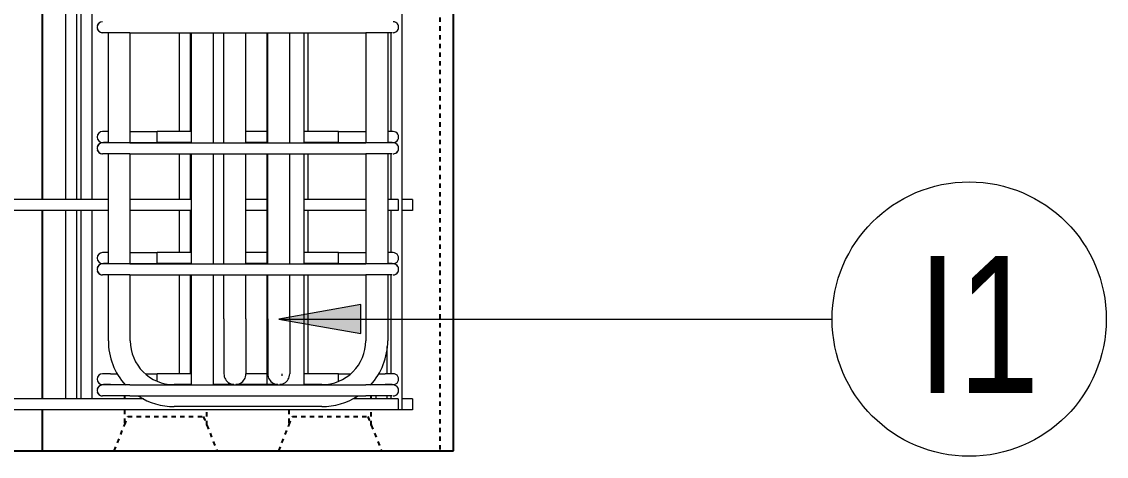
# Model space of a CAD drawing. Header units: millimetres. Extents: x -14581 to 6741, y -2784 to 21137.
# Drawn here: x -12029 to -11238, y -1399 to -1082 of the extents above; entities that cross this region are included whole.
import ezdxf

# ---------------------------------------------------------------- set-up
doc = ezdxf.new("R2010")
doc.units = ezdxf.units.MM
doc.linetypes.add('Dash', pattern=[6.36, 3.18, -3.18])
for name, color, linetype, lineweight in [('A-WALL', 113, 'Continuous', 25), ('A-WALL-HDLN', 110, 'Dash', 25), ('S-RBAR', 171, 'Continuous', 18), ('S-RBAR-IDEN', 171, 'Continuous', 9)]:
    doc.layers.add(name, color=color, linetype=linetype, lineweight=lineweight)
doc.styles.add('Nirmala UI Semilight', font='NirmalaS.ttf', dxfattribs={"width": 0.8, "height": 99.99999999999993})

# ---------------------------------------------------------------- blocks, each defined once
blk = doc.blocks.new('M_Rebar Tag_rfa Dimension - ARROW-793927-Elevation Front Copy 1')
at = {"layer": 'S-RBAR-IDEN'}
blk.add_circle((-11332.77299136475, 4171.670403116531), 100.0000000000018, dxfattribs=at)

msp = doc.modelspace()

# ---------------------------------------------------------------- hatches: boundary and pattern name
at = {"layer": 'S-RBAR-IDEN'}
msp.add_hatch(color=256, dxfattribs=at).paths.add_polyline_path([(-11841.30383016153, -1298.977681870879), (-11781.30383016153, -1309.557300713387), (-11781.30383016153, -1288.398063028371)])

# ---------------------------------------------------------------- linework, layer by layer
at = {"layer": 'A-WALL'}
for p, q in [((-11713.80383016152, -1395.000000000119), (-11713.80383016152, 3039.999999999594)), ((-12013.80383016152, -1074.533333333472), (-12013.80383016152, -1211.766666666795)), ((-12013.80383016152, -1219.766666666794), (-12013.80383016152, -1357.000000000119)), ((-12013.80383016152, -1365.000000000118), (-12013.80383016152, -1395.000000000119)), ((-12893.80383016152, -1395.000000000119), (-11713.80383016152, -1395.000000000119))]:
    msp.add_line(p, q, dxfattribs=at)
at = {"layer": 'A-WALL-HDLN'}
for p, q in [((-11723.76681075738, -475.04960937505), (-11723.76681075738, -1395.000000000119)), ((-11953.8038301615, -1355.000000000119), (-11953.8038301615, -1357.00000000012)), ((-11773.80383016151, -1357.00000000012), (-11773.80383016151, -1355.000000000121)), ((-11953.8038301615, -1365.000000000118), (-11953.8038301615, -1376.25000000004)), ((-11893.80383016151, -1376.250000000125), (-11893.80383016151, -1365.000000000118)), ((-11833.80383016151, -1365.000000000118), (-11833.80383016151, -1376.250000000045)), ((-11773.80383016151, -1376.250000000118), (-11773.80383016151, -1365.000000000118)), ((-11961.30383016152, -1395.000000000082), (-11953.82221140858, -1376.295953117727)), ((-11951.30383016152, -1370.000000000082), (-11896.30383016152, -1370.000000000082)), ((-11893.78544891448, -1376.295953117703), (-11886.30383016152, -1395.000000000082)), ((-11841.30383016153, -1395.000000000082), (-11833.82221140857, -1376.295953117676)), ((-11831.30383016152, -1370.000000000082), (-11776.30383016152, -1370.000000000082)), ((-11773.78544891446, -1376.295953117754), (-11766.30383016153, -1395.000000000082))]:
    msp.add_line(p, q, dxfattribs=at)
at = {"layer": 'A-WALL-HDLN', "flags": 128}
for points in [[(-11953.7882737826, -1376.210690456707), (-11953.6454999316, -1375.854174425289), (-11953.17218047269, -1374.670875777992), (-11952.38886783667, -1372.712594187938), (-11951.30383016152, -1370.000000000084)], [(-11896.30383016152, -1370.00000000008), (-11895.21879248637, -1372.712594187973), (-11894.43547985033, -1374.670875778055), (-11893.96216039141, -1375.854174425369), (-11893.81938654041, -1376.210690456794)], [(-11833.7882737826, -1376.210690456713), (-11833.64549993161, -1375.854174425294), (-11833.17218047269, -1374.670875777995), (-11832.38886783667, -1372.712594187938), (-11831.30383016152, -1370.00000000008)], [(-11776.30383016152, -1370.00000000008), (-11775.21879248637, -1372.71259418797), (-11774.43547985034, -1374.670875778051), (-11773.96216039141, -1375.854174425364), (-11773.81938654041, -1376.210690456788)]]:
    msp.add_lwpolyline(points, dxfattribs=at)
at = {"layer": 'S-RBAR'}
for p, q in [((-11751.30383016152, -1365.000000000119), (-11751.30383016152, 752.79375515776)), ((-11996.52678100246, -1211.766666666795), (-11996.52678100246, -1074.533333333472)), ((-11988.52678100246, -1211.766666666795), (-11988.52678100246, -1074.533333333472)), ((-11985.30383016154, -1211.766666666795), (-11985.30383016154, -1074.533333333472)), ((-11977.30383016154, -1211.766666666795), (-11977.30383016154, -1074.533333333472)), ((-11949.80383016154, -1090.250000000118), (-11969.80383016154, -1090.250000000118)), ((-11965.58981379656, -1170.500000000118), (-11965.58981379656, -1090.250000000118)), ((-11949.80383016154, -1090.250000000118), (-11777.80383016154, -1090.250000000119)), ((-11949.58981379656, -1170.500000000118), (-11949.58981379656, -1090.250000000118)), ((-11913.63716349486, -1162.310745903912), (-11913.63716349486, -1090.250000000118)), ((-11905.63716349486, -1162.310745903912), (-11905.63716349486, -1090.250000000118)), ((-11904.90967598977, -1170.500000000118), (-11904.90967598977, -1090.250000000118)), ((-11888.90967598976, -1170.500000000118), (-11888.90967598976, -1090.250000000118)), ((-11881.26946179105, -1170.500000000119), (-11881.26946179105, -1090.250000000119)), ((-11865.26946179105, -1170.500000000119), (-11865.26946179105, -1090.250000000119)), ((-11849.83790773978, -1170.500000000118), (-11849.83790773977, -1090.250000000118)), ((-11849.30383016153, -1170.500000000119), (-11849.30383016153, -1090.250000000119)), ((-11833.30383016153, -1170.500000000119), (-11833.30383016153, -1090.250000000119)), ((-11822.69798433327, -1170.500000000118), (-11822.69798433327, -1090.250000000118)), ((-11819.73945073628, -1162.310745903914), (-11819.73945073628, -1090.250000000118)), ((-11763.66169453781, -1090.250000000119), (-11777.80383016154, -1090.250000000119)), ((-11777.76309758667, -1090.250000000118), (-11777.76309758667, -1170.500000000118)), ((-11758.48531363576, -1090.250000000119), (-11763.66169453781, -1090.250000000119)), ((-11761.76309758667, -1090.25000000012), (-11761.76309758667, -1170.500000000118)), ((-11759.30383016152, -1162.310745903914), (-11759.30383016152, -1090.25000000012)), ((-11757.80383016154, -1090.250000000119), (-11757.88725773838, -1090.250000000119)), ((-11965.88744054999, -1162.310745903912), (-11969.80383016153, -1162.310745903912)), ((-11949.58981379656, -1162.310745903912), (-11930.00484028831, -1162.310745903912)), ((-11904.90967598977, -1162.310745903912), (-11930.00484028831, -1162.310745903912)), ((-11930.00484028831, -1170.310745903912), (-11930.00484028831, -1162.310745903912)), ((-11849.83790773977, -1162.310745903913), (-11865.26946179105, -1162.310745903913)), ((-11797.60282003476, -1162.310745903913), (-11822.69798433327, -1162.310745903913)), ((-11797.60282003476, -1162.310745903913), (-11777.76309758667, -1162.310745903913)), ((-11797.60282003476, -1170.310745903913), (-11797.60282003476, -1162.310745903913)), ((-11757.80383016154, -1162.310745903913), (-11761.45021961143, -1162.310745903913)), ((-11949.80383016154, -1170.500000000118), (-11969.80383016154, -1170.500000000118)), ((-11966.09161404485, -1170.310745903912), (-11969.12234668731, -1170.310745903912)), ((-11949.80383016154, -1170.500000000118), (-11777.80383016154, -1170.500000000119)), ((-11949.58981379656, -1170.310745903912), (-11930.00484028831, -1170.310745903912)), ((-11904.90967598977, -1170.310745903912), (-11930.00484028831, -1170.310745903912)), ((-11849.83790773977, -1170.310745903913), (-11865.26946179105, -1170.310745903913)), ((-11797.60282003476, -1170.310745903913), (-11822.69798433327, -1170.310745903913)), ((-11797.60282003476, -1170.310745903913), (-11777.76309758667, -1170.310745903913)), ((-11764.88602913014, -1170.500000000119), (-11777.80383016154, -1170.500000000119)), ((-11762.43031026451, -1170.500000000119), (-11765.01106322175, -1170.500000000119)), ((-11757.80383016154, -1170.500000000119), (-11762.53522130174, -1170.500000000119)), ((-11758.48531363576, -1170.310745903914), (-11761.22241059233, -1170.310745903914)), ((-11949.80383016154, -1178.500000000118), (-11969.80383016154, -1178.500000000118)), ((-11965.58981379656, -1258.750000000118), (-11965.58981379656, -1178.500000000118)), ((-11949.80383016154, -1178.500000000118), (-11777.80383016154, -1178.500000000119)), ((-11949.58981379656, -1258.750000000118), (-11949.58981379656, -1178.500000000118)), ((-11913.63716349486, -1211.766666666795), (-11913.63716349486, -1178.500000000118)), ((-11905.63716349486, -1211.766666666795), (-11905.63716349486, -1178.500000000118)), ((-11904.90967598977, -1258.750000000117), (-11904.90967598977, -1178.500000000118)), ((-11888.90967598976, -1258.750000000117), (-11888.90967598976, -1178.500000000118)), ((-11881.26946179105, -1258.750000000119), (-11881.26946179105, -1178.500000000119)), ((-11865.26946179105, -1258.750000000119), (-11865.26946179105, -1178.500000000119)), ((-11849.83790773978, -1258.750000000119), (-11849.83790773978, -1178.500000000119)), ((-11849.30383016153, -1258.750000000121), (-11849.30383016153, -1178.500000000121)), ((-11833.30383016153, -1258.750000000121), (-11833.30383016153, -1178.500000000121)), ((-11822.69798433327, -1258.750000000117), (-11822.69798433327, -1178.500000000119)), ((-11819.73945073628, -1211.766666666794), (-11819.73945073628, -1178.500000000119)), ((-11763.66169453781, -1178.500000000119), (-11777.80383016154, -1178.500000000119)), ((-11777.76309758667, -1178.500000000119), (-11777.76309758667, -1258.750000000119)), ((-11758.48531363576, -1178.500000000119), (-11763.66169453781, -1178.500000000119)), ((-11761.76309758667, -1178.500000000119), (-11761.76309758667, -1258.750000000119)), ((-11759.30383016152, -1211.766666666795), (-11759.30383016152, -1178.50000000012)), ((-11757.80383016154, -1178.500000000119), (-11757.88725773838, -1178.500000000119)), ((-11965.58981379656, -1211.766666666795), (-12823.80383016152, -1211.766666666795)), ((-11904.90967598977, -1211.766666666795), (-11949.58981379656, -1211.766666666795)), ((-11849.83790773978, -1211.766666666795), (-11865.26946179105, -1211.766666666795)), ((-11777.76309758667, -1211.766666666795), (-11822.69798433327, -1211.766666666795)), ((-11754.23857172628, -1211.766666666795), (-11761.76309758667, -1211.766666666795)), ((-11754.23857172628, -1211.766666666795), (-11754.23857172628, -1219.766666666795)), ((-11743.80383016152, -1211.766666666795), (-11751.30383016152, -1211.766666666795)), ((-11743.80383016152, -1211.766666666795), (-11743.80383016152, -1219.766666666795)), ((-11965.58981379656, -1219.766666666795), (-12823.80383016152, -1219.766666666795)), ((-11996.52678100246, -1357.000000000119), (-11996.52678100246, -1219.766666666795)), ((-11988.52678100246, -1357.000000000119), (-11988.52678100246, -1219.766666666795)), ((-11985.30383016154, -1357.000000000119), (-11985.30383016154, -1219.766666666795)), ((-11977.30383016154, -1357.000000000119), (-11977.30383016154, -1219.766666666795)), ((-11904.90967598977, -1219.766666666795), (-11949.58981379656, -1219.766666666795)), ((-11913.63716349486, -1250.542624706775), (-11913.63716349486, -1219.766666666795)), ((-11905.63716349486, -1250.542624706775), (-11905.63716349486, -1219.766666666795)), ((-11849.83790773978, -1219.766666666795), (-11865.26946179105, -1219.766666666795)), ((-11777.76309758667, -1219.766666666795), (-11822.69798433327, -1219.766666666795)), ((-11819.73945073628, -1250.542624706776), (-11819.73945073628, -1219.766666666794)), ((-11754.23857172628, -1219.766666666795), (-11761.76309758667, -1219.766666666795)), ((-11759.30383016152, -1250.542624706777), (-11759.30383016152, -1219.766666666795)), ((-11743.80383016152, -1219.766666666795), (-11751.30383016152, -1219.766666666795)), ((-11965.88744054999, -1250.542624706775), (-11969.80383016153, -1250.542624706775)), ((-11949.58981379656, -1250.542624706776), (-11930.00484028831, -1250.542624706776)), ((-11904.90967598977, -1250.542624706776), (-11930.00484028831, -1250.542624706776)), ((-11930.00484028831, -1258.542624706776), (-11930.00484028831, -1250.542624706776)), ((-11849.83790773977, -1250.542624706776), (-11865.26946179105, -1250.542624706776)), ((-11797.60282003476, -1250.542624706777), (-11822.69798433327, -1250.542624706776)), ((-11797.60282003476, -1250.542624706777), (-11777.76309758667, -1250.542624706777)), ((-11797.60282003476, -1258.542624706777), (-11797.60282003476, -1250.542624706777)), ((-11757.80383016154, -1250.542624706777), (-11761.45021961143, -1250.542624706777)), ((-11949.80383016154, -1258.750000000118), (-11969.80383016154, -1258.750000000118)), ((-11966.09161404486, -1258.542624706775), (-11969.12234668731, -1258.542624706775)), ((-11949.80383016154, -1258.750000000118), (-11777.80383016154, -1258.750000000119)), ((-11949.58981379656, -1258.542624706776), (-11930.00484028831, -1258.542624706776)), ((-11904.90967598977, -1258.542624706776), (-11930.00484028831, -1258.542624706776)), ((-11849.83790773977, -1258.542624706776), (-11865.26946179105, -1258.542624706776)), ((-11797.60282003476, -1258.542624706777), (-11822.69798433327, -1258.542624706776)), ((-11797.60282003476, -1258.542624706777), (-11777.76309758667, -1258.542624706777)), ((-11764.88602913014, -1258.750000000119), (-11777.80383016154, -1258.750000000119)), ((-11762.43031026451, -1258.750000000119), (-11765.01106322175, -1258.750000000119)), ((-11757.80383016154, -1258.750000000119), (-11762.53522130174, -1258.750000000119)), ((-11758.48531363576, -1258.542624706777), (-11761.22241059233, -1258.542624706777)), ((-11949.80383016154, -1266.750000000118), (-11969.80383016154, -1266.750000000118)), ((-11965.58981379656, -1314.774503509651), (-11965.58981379656, -1266.750000000118)), ((-11949.80383016154, -1266.750000000118), (-11777.80383016154, -1266.750000000119)), ((-11949.58981379656, -1314.774503509651), (-11949.58981379656, -1266.750000000118)), ((-11913.63716349486, -1338.774503509639), (-11913.63716349486, -1266.750000000118)), ((-11905.63716349486, -1338.774503509639), (-11905.63716349486, -1266.750000000118)), ((-11904.90967598977, -1347.000000000117), (-11904.90967598977, -1266.750000000117)), ((-11888.90967598976, -1347.000000000117), (-11888.90967598976, -1266.750000000117)), ((-11881.26946179105, -1298.875000000115), (-11881.26946179105, -1266.750000000119)), ((-11865.26946179105, -1298.875000000115), (-11865.26946179105, -1266.750000000119)), ((-11849.83790773978, -1346.77450350965), (-11849.83790773978, -1266.750000000119)), ((-11849.30383016153, -1298.875000000115), (-11849.30383016153, -1266.750000000121)), ((-11833.30383016153, -1298.875000000115), (-11833.30383016153, -1266.750000000121)), ((-11822.69798433327, -1347.000000000117), (-11822.69798433327, -1266.750000000119)), ((-11819.73945073628, -1338.77450350964), (-11819.73945073628, -1266.750000000119)), ((-11763.66169453781, -1266.750000000119), (-11777.80383016154, -1266.750000000119)), ((-11777.76309758667, -1266.750000000119), (-11777.76309758667, -1314.774503509651)), ((-11758.48531363576, -1266.750000000119), (-11763.66169453781, -1266.750000000119)), ((-11761.76309758667, -1266.750000000119), (-11761.76309758667, -1314.774503509651)), ((-11759.30383016152, -1338.77450350964), (-11759.30383016152, -1266.75000000012)), ((-11757.80383016154, -1266.750000000119), (-11757.88725773838, -1266.750000000119)), ((-11881.26946179105, -1298.875000000115), (-11881.26946179105, -1338.875000000115)), ((-11865.26946179105, -1298.875000000115), (-11865.26946179105, -1338.875000000115)), ((-11849.30383016153, -1298.875000000115), (-11849.30383016153, -1338.875000000115)), ((-11833.30383016153, -1298.875000000115), (-11833.30383016153, -1338.875000000115)), ((-11762.30383016151, -1338.77450350964), (-11762.30383016151, -1318.881775188897)), ((-11963.94596578526, -1338.774503509639), (-11969.80383016153, -1338.774503509639)), ((-11963.94596578526, -1338.774503509639), (-11959.15903317821, -1338.774503509639)), ((-11938.42844579996, -1338.77450350964), (-11930.00484028831, -1338.77450350964)), ((-11904.90967598977, -1338.77450350964), (-11930.00484028831, -1338.774503509639)), ((-11930.00484028831, -1343.972261078619), (-11930.00484028831, -1338.77450350964)), ((-11849.83790773978, -1338.77450350964), (-11865.26946179105, -1338.77450350964)), ((-11838.69798433327, -1340.271286092431), (-11838.69798433327, -1338.875000000114)), ((-11797.60282003476, -1338.77450350964), (-11822.69798433327, -1338.77450350964)), ((-11797.60282003476, -1338.77450350964), (-11788.92446558326, -1338.77450350964)), ((-11797.60282003476, -1344.077781544501), (-11797.60282003476, -1338.77450350964)), ((-11768.19387820501, -1338.77450350964), (-11763.66169453781, -1338.77450350964)), ((-11757.80383016154, -1338.77450350964), (-11763.66169453781, -1338.77450350964)), ((-11949.80383016154, -1347.000000000118), (-11969.80383016154, -1347.000000000118)), ((-11963.94596578526, -1346.774503509639), (-11969.12234668731, -1346.774503509639)), ((-11963.94596578526, -1346.774503509639), (-11953.02041727439, -1346.774503509639)), ((-11949.80383016154, -1347.000000000118), (-11777.80383016154, -1347.000000000119)), ((-11904.90967598976, -1346.774503509651), (-11917.58981379656, -1346.774503509651)), ((-11874.03280842181, -1346.774503509651), (-11888.90967598976, -1346.774503509651)), ((-11877.76975258326, -1346.77450350965), (-11877.76975258326, -1345.419316603691)), ((-11842.06717679229, -1346.774503509651), (-11872.50611516029, -1346.774503509651)), ((-11838.69798433327, -1346.774503509651), (-11840.54048353077, -1346.774503509651)), ((-11838.69798433327, -1347.000000000119), (-11838.69798433327, -1346.380680796364)), ((-11809.76309758667, -1346.774503509651), (-11822.69798433327, -1346.774503509651)), ((-11764.88602913015, -1347.000000000119), (-11777.80383016154, -1347.000000000119)), ((-11774.33249410884, -1346.77450350964), (-11763.66169453781, -1346.77450350964)), ((-11762.43031026451, -1347.000000000119), (-11765.01106322175, -1347.000000000119)), ((-11758.48531363576, -1346.77450350964), (-11763.66169453781, -1346.77450350964)), ((-11757.80383016154, -1347.000000000119), (-11762.53522130174, -1347.000000000119)), ((-11940.00542069978, -1357.000000000119), (-12823.80383016152, -1357.000000000119)), ((-11949.80383016154, -1355.000000000118), (-11969.80383016154, -1355.000000000118)), ((-11949.80383016154, -1355.000000000118), (-11777.80383016154, -1355.000000000119)), ((-11754.23857172628, -1357.000000000119), (-11787.34749068345, -1357.000000000119)), ((-11763.66169453781, -1355.000000000119), (-11777.80383016154, -1355.000000000119)), ((-11770.30383016151, -1357.000000000119), (-11770.30383016151, -1355.000000000119)), ((-11758.48531363576, -1355.000000000119), (-11763.66169453781, -1355.000000000119)), ((-11762.30383016151, -1357.000000000119), (-11762.30383016151, -1355.000000000119)), ((-11759.30383016152, -1357.000000000119), (-11759.30383016152, -1355.000000000119)), ((-11757.80383016154, -1355.000000000119), (-11757.88725773838, -1355.000000000119)), ((-11754.23857172628, -1357.000000000119), (-11754.23857172628, -1365.000000000119)), ((-11743.80383016152, -1357.000000000119), (-11751.30383016152, -1357.000000000119)), ((-11743.80383016152, -1357.000000000119), (-11743.80383016152, -1365.000000000119)), ((-11754.23857172628, -1365.000000000119), (-12823.80383016152, -1365.000000000119)), ((-11809.76309758667, -1362.774503509651), (-11917.58981379656, -1362.774503509651)), ((-11751.30383016152, -1365.000000000119), (-11754.23857172628, -1365.000000000119)), ((-11743.80383016152, -1365.000000000119), (-11751.30383016152, -1365.000000000119))]:
    msp.add_line(p, q, dxfattribs=at)
for centre, radius, start, end in [((-11969.80383016154, -1086.250000000118), 3.999999999998181, 90, 269.9999999999996), ((-11969.80383016154, -1086.250000000118), 3.999999999998753, 120.0000000000086, 165.000000000007), ((-11757.80383016154, -1086.250000000119), 4, 269.9999999999996, 90), ((-11757.80383016154, -1086.250000000119), 3.999999999998181, 269.9999999999996, 90), ((-11757.80383016154, -1086.250000000119), 4.000000000000328, 14.99999999999789, 60.0000000000016), ((-11969.80383016154, -1086.250000000118), 4.000000000000004, 194.9999999999999, 240), ((-11969.80383016154, -1086.250000000118), 4.000000000000004, 255.0000000000048, 269.9999999999996), ((-11757.80383016154, -1086.250000000119), 3.999999999998247, 269.9999999999996, 285.0000000000008), ((-11757.80383016154, -1086.250000000119), 4.000000000000004, 299.9999999999993, 344.9999999999993), ((-11969.80383016153, -1166.310745903912), 4, 90, 269.9999999999996), ((-11757.80383016154, -1166.310745903913), 4, 269.9999999999996, 90), ((-11969.80383016154, -1174.500000000118), 4, 90, 269.9999999999996), ((-11757.80383016154, -1174.500000000119), 4, 269.9999999999996, 90), ((-11757.80383016154, -1174.500000000119), 3.999999999998181, 269.9999999999996, 90), ((-11969.80383016154, -1174.500000000118), 3.999999999998753, 120.0000000000086, 165.0000000000039), ((-11969.80383016154, -1174.500000000118), 4.000000000000004, 194.9999999999999, 240), ((-11969.80383016154, -1174.500000000118), 4.000000000000004, 255.0000000000048, 269.9999999999996), ((-11757.80383016154, -1174.500000000119), 4.000000000000004, 269.9999999999996, 284.9999999999945), ((-11757.80383016154, -1174.500000000119), 3.999999999998753, 14.9999999999954, 59.99999999999183), ((-11757.80383016154, -1174.500000000119), 4.000000000000004, 299.9999999999993, 344.9999999999993), ((-11969.80383016153, -1254.542624706776), 4, 90, 269.9999999999996), ((-11757.80383016154, -1254.542624706777), 4, 269.9999999999996, 90), ((-11969.80383016154, -1262.750000000118), 4, 90, 269.9999999999996), ((-11969.80383016154, -1262.750000000118), 3.999999999998753, 120.0000000000079, 165.0000000000067), ((-11969.80383016154, -1262.750000000118), 4.000000000000004, 194.9999999999978, 239.9999999999985), ((-11757.80383016154, -1262.750000000119), 4, 269.9999999999996, 90), ((-11757.80383016154, -1262.750000000119), 3.999999999998181, 269.9999999999996, 90), ((-11757.80383016154, -1262.750000000119), 3.999999999998753, 14.99999999999366, 59.99999999999101), ((-11757.80383016154, -1262.750000000119), 4.000000000000004, 300.0000000000006, 345.0000000000023), ((-11969.80383016154, -1262.750000000118), 4.000000000000004, 255.0000000000049, 269.9999999999996), ((-11757.80383016154, -1262.750000000119), 4.000000000000004, 269.9999999999996, 284.9999999999943), ((-11917.58981379656, -1314.774503509651), 47.99999999999887, 179.9999999999997, 222.4113157403355), ((-11917.58981379656, -1314.774503509651), 32, 179.9999999999996, 269.9999999999996), ((-11809.76309758667, -1314.774503509652), 32.00000000000014, 270.0000000000002, 6.074859441595317e-13), ((-11809.76309758667, -1314.774503509651), 47.99999999999995, 317.5886842596619, 359.9999999999995), ((-11969.80383016153, -1342.774503509639), 4, 90, 269.9999999999996), ((-11873.26946179105, -1338.875000000115), 7.999999999999725, 179.9999999999992, 2.391777120460565e-12), ((-11841.30383016153, -1338.875000000115), 7.999999999999725, 179.9999999999992, 2.391777120460565e-12), ((-11757.80383016154, -1342.77450350964), 4, 269.9999999999996, 90), ((-11969.80383016154, -1351.000000000118), 4, 90, 269.9999999999996), ((-11969.80383016154, -1351.000000000118), 3.999999999998753, 120.0000000000079, 165.0000000000035), ((-11969.80383016154, -1351.000000000118), 4.000000000000004, 194.9999999999978, 239.9999999999985), ((-11757.80383016154, -1351.000000000119), 4, 269.9999999999996, 90), ((-11757.80383016154, -1351.000000000119), 3.999999999998181, 269.9999999999996, 90), ((-11757.80383016154, -1351.000000000119), 3.999999999998753, 14.99999999999296, 59.99999999999144), ((-11757.80383016154, -1351.000000000119), 4.000000000000004, 300.0000000000006, 345.0000000000023), ((-11969.80383016154, -1351.000000000118), 4.000000000000004, 255.0000000000049, 269.9999999999996), ((-11917.58981379656, -1314.774503509651), 48.00000000000009, 237.3576828402393, 269.9999999999999), ((-11809.76309758667, -1314.774503509651), 48.00000000000031, 269.9999999999996, 302.6423171597551), ((-11757.80383016154, -1351.000000000119), 4.000000000000004, 269.9999999999996, 284.9999999999943)]:
    msp.add_arc(centre, radius, start, end, dxfattribs=at)
at = {"layer": 'S-RBAR-IDEN'}
for p, q in [((-11781.30383016153, -1288.398063028371), (-11841.30383016153, -1298.977681870879)), ((-11781.30383016153, -1309.557300713387), (-11781.30383016153, -1288.398063028371)), ((-11841.30383016153, -1298.977681870879), (-11781.30383016153, -1309.557300713387)), ((-11841.30383016153, -1298.977681870879), (-11437.57756335679, -1298.977681870878))]:
    msp.add_line(p, q, dxfattribs=at)

# ---------------------------------------------------------------- block references
msp.add_blockref('M_Rebar Tag_rfa Dimension - ARROW-793927-Elevation Front Copy 1', (-4.804571992032623, -5470.648084987411), dxfattribs=at)

# ---------------------------------------------------------------- texts
at = {"layer": 'S-RBAR-IDEN', "insert": (-11375.62673119592, -1252.895781542095), "char_height": 99.99999999999993, "width": 84.65819999999994, "attachment_point": 1, "style": 'Nirmala UI Semilight'}
msp.add_mtext('I1', dxfattribs=at)

doc.saveas('drawing.dxf')
